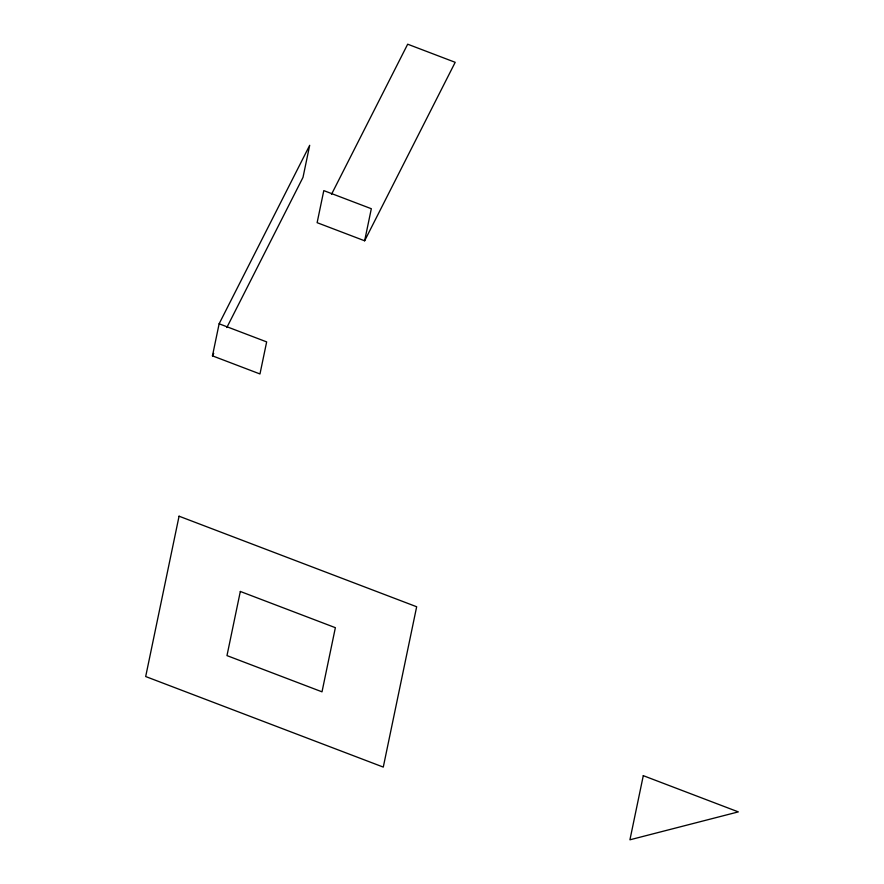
<?xml version="1.0" encoding="UTF-8"?>
<svg xmlns="http://www.w3.org/2000/svg" width="884" height="884" viewBox="0 0 884 884"><rect width="100%" height="100%" fill="white"/><g stroke="black" fill="none" stroke-linecap="round" stroke-linejoin="round"><path stroke-width="1.33" d="M219.133 323.787L266.659 341.898L259.973 373.965L212.458 355.854L219.133 323.787L309.687 145.308L303.002 177.375L226.823 327.544M364.639 240.791L371.324 208.723L323.798 190.612L317.124 222.68L364.639 240.791L455.194 62.311L407.679 44.2L331.489 194.37M212.458 355.854L213.707 353.401M179.065 516.201L145.683 676.536L383.28 767.091L416.662 606.755L179.065 516.201M240.326 591.462L226.978 655.608L322.008 691.829L335.368 627.684L240.326 591.462M643.287 775.666L629.927 839.8L738.317 811.888L643.287 775.666"/></g></svg>
